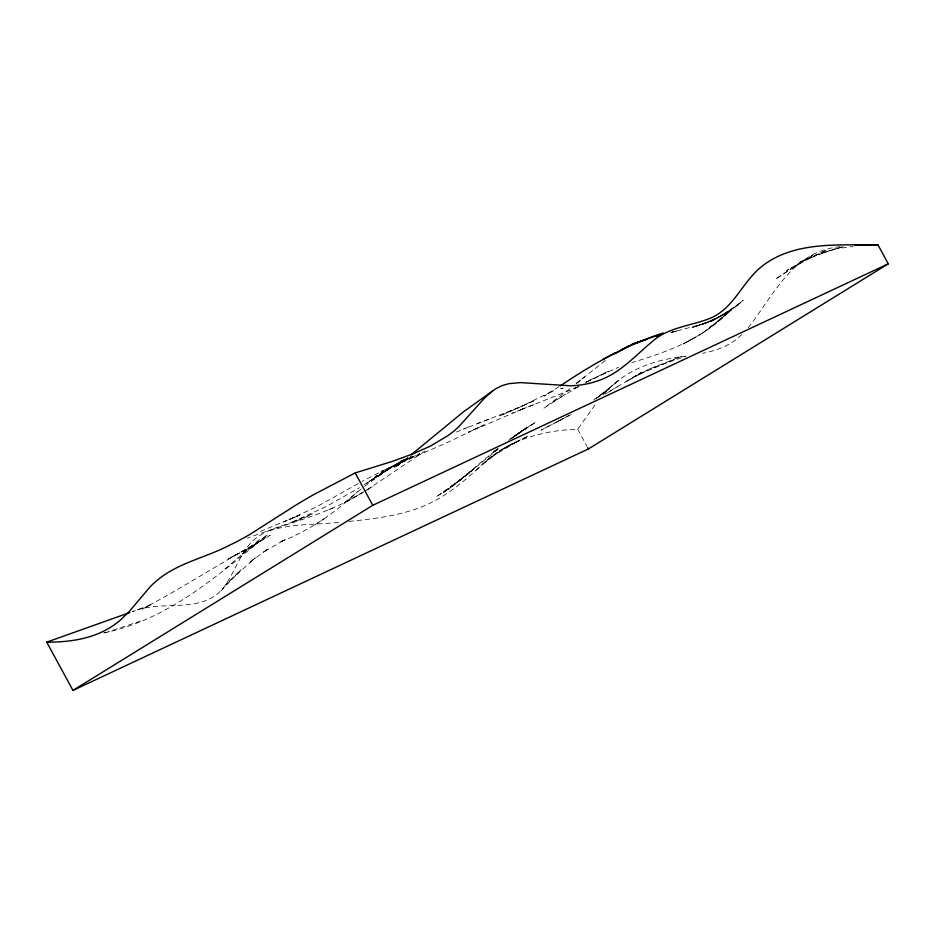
<?xml version="1.0" encoding="UTF-8"?>
<svg xmlns="http://www.w3.org/2000/svg" width="935" height="935" viewBox="0 0 935 935"><rect width="100%" height="100%" fill="white"/><g stroke="black" fill="none" stroke-linecap="round" stroke-linejoin="round"><path stroke-width="0.7" stroke-dasharray="4.67 3.51" d="M348.942 521.414C373.591 518.913 398.614 515.945 421.825 506.793A262.069 182.068 58.3 0 0 431.584 502.422C449.454 493.516 464.87 480.543 479.48 467.103C504.993 440.864 541.973 430.229 577.725 429.223L596.261 403.207M103.703 632.995C168.405 619.718 218.545 575.002 267.913 534.458L240.833 554.981L262.653 539.366L248.009 549.044L270.262 535.229C227.111 558.978 185.808 585.929 142.319 609.094L151.949 604.209L132.513 611.712C161.498 598.996 201.247 615.09 223.383 587.87C232.523 575.586 237.654 560.895 246.373 548.354C261.192 526.604 291.065 525.879 312.302 513.899L290.855 522.642L326.42 506.478L359.426 487.684M748.117 327.776C774.671 294.046 793.406 249.131 843.218 246.501M220.952 590.838L241.078 569.719L225.674 584.655L255.348 557.856L249.68 562.309L268.52 548.541L262.618 552.562L285.713 539.215L279.308 542.312C308.643 531.045 334.753 513.257 357.45 491.646M603.344 394.967C623.645 370.12 654.932 359.379 685.869 356.223L650 368.764L634.187 376.618L681.463 356.317L650 368.764L626.099 381.492L641.281 372.504L605.296 394.009M741.806 334.485C731.427 345.19 716.981 350.555 702.606 353.29M727.629 313.167L734.291 307.276L718.279 320.985L727.629 313.167C701.449 339.241 666.468 352.39 631.756 362.593M476.055 470.235L491.997 456.28L483.033 463.9L499.711 451.313L490.711 457.355L517.791 441.168L504.573 447.772L528.696 435.803L510.054 444.768M224.868 569.041L259.427 539.507M727.407 312.781L708.847 328.641L743.255 300.193L723.947 314.943L740.941 302.776L712.867 320.798L732.012 309.099L721.364 315.773L702.255 324.749L721.364 315.773L730.726 310.221L711.278 320.693L692.578 327.379L712.189 320.939L692.145 327.472L711.278 320.693L721.189 316.159L701.706 324.387L671.435 332.287M576.089 383.666L606.289 359.765M576.977 382.988L584.363 376.945L576.544 383.315M344.921 502.34L363.388 487.24M364.463 486.352L393.167 466.039L366.836 483.161L404.037 459.178M407.204 458.045L403.978 460.686L407.169 458.162M498.32 448.999L456.958 482.612L442.161 493.505L475.331 467.967L456.958 482.612L436.002 497.046L462.638 478.159L448.134 489.601L497.911 448.403M569.859 388.785L543.819 408.256L565.511 394.208M596.214 398.614L621.027 378.698M593.573 400.051L615.277 383.35M406.842 458.314L395.797 466.962L407.637 457.916L394.009 467.851L411.903 455.637M702.477 333.164L721.236 318.742L702.477 333.164L683.31 343.986L696.166 336.81M512.918 437.393L527.071 427.096L513.116 437.183M599.475 396.23L609.375 388.761L597.909 397.27M513.455 437.101L522.794 430.112L512.964 437.264M510.568 438.994L536.082 421.872L513.584 436.645L531.454 424.806M512.696 437.475L516.178 434.974M511.328 438.538L526.604 427.926L511.013 438.62M508.617 440.268L521.52 431.292M801.272 261.788L775.255 279.284L812.796 255.15L789.981 269.432L801.891 261.765L827.043 249.855L801.891 261.765L786.592 270.542L816.384 254.858L843.206 246.618M425.144 450.88L365.036 491.179M513.584 436.645L526.604 427.926M315.013 524.827L324.001 518.913L322.505 519.895M363.995 484.786L404.013 459.225M393.167 466.039L369.161 481.385L399.619 462.428L375.052 476.733L406.199 459.178L381.141 472.549L412.978 456.28L387.522 468.926L419.944 453.604L381.188 471.544L361.985 481.455M559.177 386.576L543.913 396.148L554.221 390.269L519.357 407.356L499.746 415.9L535.346 400.157L519.357 407.356L463.257 429.177M553.356 401.606L577.596 387.183M365.211 490.957L372.2 486.749L365.082 490.992M607.75 392.548L617.369 386.751M408.291 457.799L393.845 466.46L406.363 459.74L388.598 468.236L406.363 459.74M363.902 491.705C328.36 514.601 286.332 523.273 247.319 538.198M362.885 492.359L344.22 502.82L362.651 492.651M571.145 414.591L541.201 430.112L563.618 418.249M358.257 483.524L316.649 506.817L283.913 521.882L299.796 515.08L257.616 532.541M586.432 382.275L608.533 371.207L585.158 382.485M557.365 421.755L570.163 414.801M517.791 441.168L499.559 450.892L508.219 446.311M245.438 549.909L233.259 556.267L254.554 545.362L242.679 551.288L250.089 547.583M586.35 381.877L618.631 367.245M391.812 466.694L395.037 465.209L381.188 471.544L449.104 441.694L484.096 424.852L468.213 432.25L523.927 408.455L512.66 413.025M328.734 509.797L333.117 507.834M456.397 432.028L469.861 426.442M293.017 517.978L299.796 515.08M577.994 387.055L517.312 411.155M522.151 409.168L533.967 404.598M577.982 386.903L572.536 388.983L580.869 385.875M476.908 423.684L490.641 418.646M140.636 621.097L108.121 631.779M269.186 530.823C292.41 523.343 317.245 524.944 341.24 522.116M843.183 246.688L816.384 254.858L800.079 261.812L833.926 249.037L852.743 246.513M104.147 632.855L106.8 632.13M670.991 332.439L677.933 330.815L671.143 332.404M563.583 388.095L560.719 388.621L563.571 388.107M577.725 429.223L587.087 446.474M497.829 448.66L492.126 453.019L497.887 448.636M469.779 472.654L451.091 486.691L469.779 472.654M235.491 555.086L228.198 559.013L240.564 552.398L235.491 555.086"/><path stroke-width="1.4" d="M411.505 454.527L463.62 411.704L495.48 388.937L501.815 385.699L508.815 383.689L520.339 382.602L570.56 385.793A166.851 115.928 58.3 0 0 596.413 381.305C618.806 374.538 634.456 356.399 651.812 341.918C668.385 326.841 691.678 326.093 711.43 317.748C733.963 307.58 742.612 282.054 761.067 267.013C793.558 240.727 838.882 245.332 877.977 244.9L888.25 263.822L588.431 448.94L72.953 690.416L46.75 642.146L129.93 612.495M492.523 390.982L484.201 398.45L458.933 426.547A204.04 141.758 58.3 0 1 448.332 435.383L430.532 446.042L413.328 453.709L391.87 461.539L355.207 472.923L313.435 494.755A1147.35 822.578 64.9 0 0 294.583 505.928L250.37 534.13A576.696 413.457 64.9 0 1 228.607 545.701C206.039 557.33 180.198 562.496 159.803 578.192A170.03 121.901 64.9 0 0 149.892 587.087L129.381 611.373L120.557 619.928A159.195 114.128 64.9 0 1 103.329 631.324C85.821 639.879 66.034 642.251 46.75 642.146M614.774 353.816L632.095 344.384L654.664 336.331M560.357 385.839C592.346 364.183 626.251 345.038 663.125 332.989M72.953 690.416L372.773 505.297L888.25 263.822M602.759 359.543L615.464 352.787M628.308 346.172L621.506 349.748M659.9 335.034L655.739 336.004L660.285 334.952M854.648 245.239L877.977 244.9M587.764 447.713L588.431 448.94M355.207 472.923L372.773 505.297M635.636 343.098L632.095 344.384L645.466 339.662L635.636 343.098"/></g></svg>
